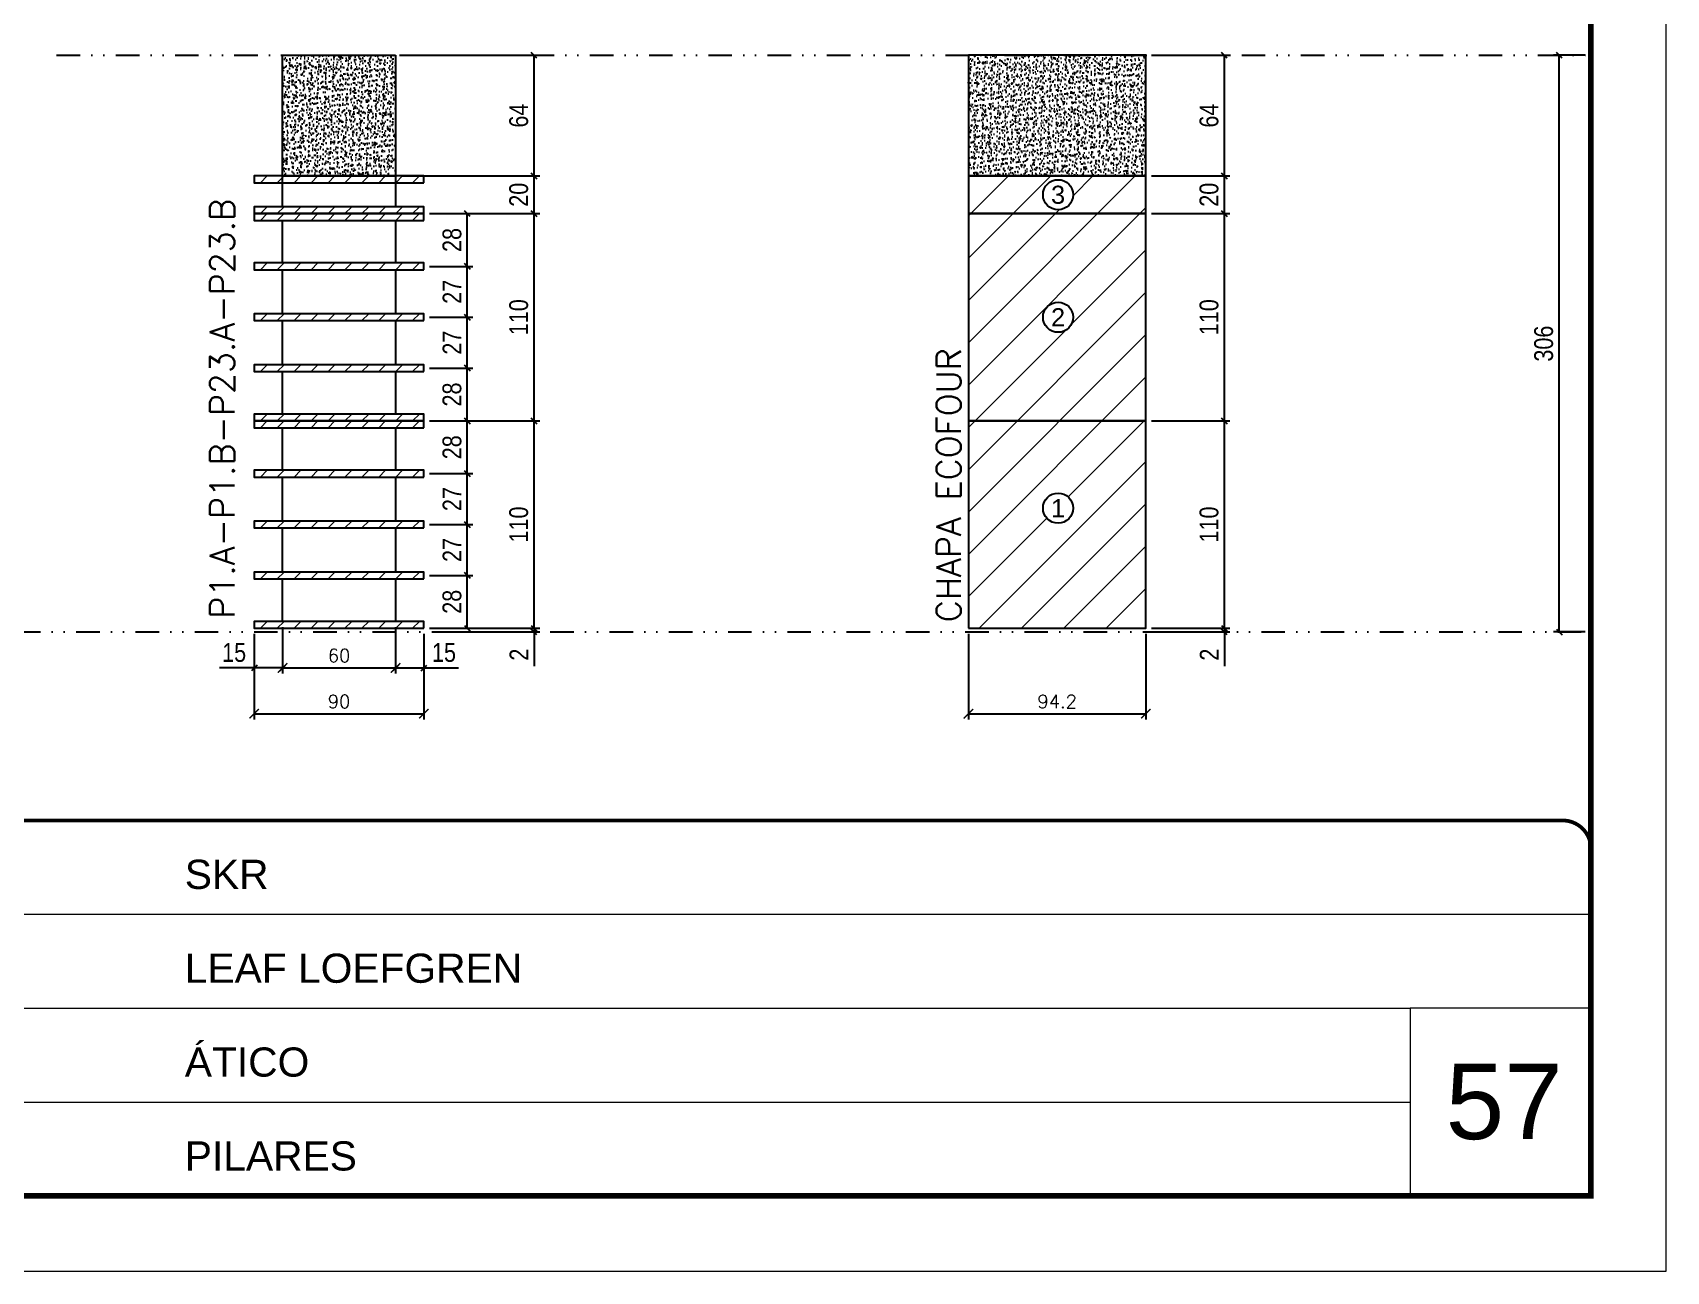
# Model space of a CAD drawing. Extents: x 14400 to 27878, y -21631 to 6985.
# Drawn here: x 15018 to 15885, y -10145 to -9488 of the extents above; entities that cross this region are included whole.
import ezdxf
from ezdxf.enums import TextEntityAlignment as Align

# ---------------------------------------------------------------- set-up
doc = ezdxf.new("R2010")
doc.units = 0
for name, pattern in [('CONTINUO', [0]), ('DASHED', [0.75, 0.5, -0.25]), ('DIVIDE2', [0.625, 0.25, -0.125, 0, -0.125, 0, -0.125])]:
    doc.linetypes.add(name, pattern=pattern)
for name, color, linetype, lineweight in [('CARIMBO', 255, 'Continuous', 9), ('contorno de painel', 7, 'Continuous', 13), ('Folhas', 255, 'Continuous', 9), ('Hachura', 251, 'Continuous', 9), ('HACHURACONCRETO', 7, 'Continuous', 13), ('SARRAFO DE PRESSAO', 251, 'DASHED', 9)]:
    doc.layers.add(name, color=color, linetype=linetype, lineweight=lineweight)
for name, color, linetype in [('COTA', 241, 'Continuous'), ('cotas', 4, 'Continuous'), ('Nível', 160, 'Continuous'), ('Painéis', 200, 'Continuous'), ('Romaneio', 10, 'Continuous'), ('TEXTO_GERAL', 7, 'Continuous')]:
    doc.layers.add(name, color=color, linetype=linetype)
doc.styles.add('ARIAL', font='arial.ttf')
doc.styles.add('COTA TECNICA', font='techl___.ttf', dxfattribs={"height": 10})
doc.styles.add('REGUA-120', font='ROMANS.shx', dxfattribs={"height": 15})
doc.styles.add('ROMANS', font='romans.shx')
doc.dimstyles.new('Cota Paínel', dxfattribs={"dimtxt": 7, "dimasz": 5, "dimexe": 3, "dimexo": 3, "dimgap": 3, "dimtad": 1, "dimdec": 1, "dimzin": 12, "dimdsep": 46, "dimtxsty": 'ROMANS', "dimblk": 'ARCHTICK', "dimcen": 0, "dimclrd": 4, "dimclre": 4, "dimclrt": 1, "dimadec": 1, "dimazin": 3, "dimtfac": 1, "dimtdec": 1, "dimtmove": 0, "dimatfit": 3, "dimldrblk": 'OBLIQUE', "dimfxl": 1, "dimtolj": 1, "dimtzin": 12, "dimarcsym": 0})
doc.dimstyles.new('PAINEL', dxfattribs={"dimtxt": 10, "dimasz": 3, "dimexe": 3, "dimexo": 3, "dimgap": 3, "dimtad": 1, "dimdec": 1, "dimzin": 12, "dimdsep": 46, "dimtxsty": 'COTA TECNICA', "dimblk1": 'OBLIQUE', "dimblk2": 'OBLIQUE', "dimsah": 1, "dimcen": 0.9, "dimclrd": 4, "dimclre": 4, "dimclrt": 240, "dimadec": 1, "dimazin": 3, "dimtfac": 1, "dimtdec": 1, "dimtmove": 0, "dimatfit": 3, "dimfxl": 1, "dimtolj": 1, "dimtzin": 12, "dimarcsym": 0})

# ---------------------------------------------------------------- blocks, each defined once
blk = doc.blocks.new('9999999999')
at = {"color": 30, "linetype": 'CONTINUO'}
for p, q in [((98564.56, 34379.64), (99583.98, 34379.64)), ((98564.56, 34329.83), (99487.98, 34329.83)), ((99583.98, 34329.83), (99487.98, 34329.83)), ((99487.98, 34329.83), (99487.98, 34230.21)), ((98564.56, 34280.02), (99487.98, 34280.02))]:
    blk.add_line(p, q, dxfattribs=at)
at = {"color": 30, "linetype": 'CONTINUO', "const_width": 2}
blk.add_lwpolyline([(99583.98, 34230.21), (99583.98, 34414.45, 0.414214), (99568.98, 34429.45), (98228.98, 34429.45, 0.414214), (98213.98, 34414.45), (98213.98, 34245.21, 0.414214), (98228.98, 34230.21), (99583.98, 34230.21)], format="xyb", dxfattribs=at)
at = {"layer": 'Folhas'}
blk.add_lwpolyline([(98138.98, 34190.21), (99623.98, 34190.21), (99623.98, 35240.21), (98138.98, 35240.21)], close=True, dxfattribs=at)
at = {"layer": 'Folhas', "color": 30, "const_width": 3}
blk.add_lwpolyline([(98213.98, 34230.21), (99583.98, 34230.21), (99583.98, 35200.21), (98213.98, 35200.21)], close=True, dxfattribs=at)
at = {"color": 7, "linetype": 'Continuous', "ltscale": 5, "style": 'ARIAL'}
for s, height, p in [('SKR', 15.483, (98837.68, 34393.13)), ('LEAF LOEFGREN', 15.4829, (98837.68, 34343.32)), ('ÁTICO', 15.483, (98837.68, 34293.51)), ('PILARES', 15.483, (98837.68, 34243.7))]:
    blk.add_text(s, height=height, dxfattribs=at).set_placement(p)
blk = doc.blocks.new('_Oblique')
at = {"color": 0, "linetype": 'ByBlock', "lineweight": -2}
blk.add_line((-0.5, -0.5), (0.5, 0.5), dxfattribs=at)
blk = doc.blocks.new('*D2636')
at = {"layer": 'COTA', "color": 4, "lineweight": -2, "transparency": 16777216}
for p, q in [((15841.97, -9500.04), (15825.13, -9500.04)), ((15828.13, -9806.04), (15828.13, -9500.04)), ((15841.97, -9806.04), (15825.13, -9806.04))]:
    blk.add_line(p, q, dxfattribs=at)
at = {"layer": 'Defpoints', "color": 0, "transparency": 16777216}
for p in [(15828.13, -9500.04), (15844.97, -9500.04), (15844.97, -9806.04)]:
    blk.add_point(p, dxfattribs=at)
at = {"layer": 'COTA', "color": 4, "lineweight": -2, "transparency": 16777216, "xscale": 3, "yscale": 3, "zscale": 3}
for p, rotation in [((15828.13, -9500.04), 90), ((15828.13, -9806.04), 270)]:
    blk.add_blockref('_Oblique', p, dxfattribs=dict(at, rotation=rotation))
at = {"layer": 'COTA', "color": 240, "transparency": 16777216, "insert": (15819.91, -9653.04), "char_height": 10, "attachment_point": 5, "rotation": 90, "style": 'COTA TECNICA'}
blk.add_mtext('\\A1;306', dxfattribs=at)
blk = doc.blocks.new('*D2637')
at = {"layer": 'cotas', "color": 4, "lineweight": -2, "transparency": 16777216}
for p, q in [((15230.24, -9804.04), (15287.04, -9804.04)), ((15230.24, -9806.04), (15287.04, -9806.04)), ((15284.04, -9804.04), (15284.04, -9801.04)), ((15284.04, -9804.04), (15284.04, -9806.04)), ((15284.04, -9806.04), (15284.04, -9824.15))]:
    blk.add_line(p, q, dxfattribs=at)
at = {"layer": 'Defpoints', "color": 0, "transparency": 16777216}
for p in [(15227.24, -9804.04), (15227.24, -9806.04), (15284.04, -9806.04)]:
    blk.add_point(p, dxfattribs=at)
at = {"layer": 'cotas', "color": 4, "lineweight": -2, "transparency": 16777216, "xscale": 3, "yscale": 3, "zscale": 3}
for p, rotation in [((15284.04, -9804.04), 270), ((15284.04, -9806.04), 90)]:
    blk.add_blockref('_Oblique', p, dxfattribs=dict(at, rotation=rotation))
at = {"layer": 'cotas', "color": 240, "transparency": 16777216, "insert": (15276.04, -9818.1), "char_height": 10, "attachment_point": 5, "rotation": 90, "style": 'COTA TECNICA'}
blk.add_mtext('\\A1;2', dxfattribs=at)
blk = doc.blocks.new('*D2638')
at = {"layer": 'cotas', "color": 4, "lineweight": -2, "transparency": 16777216}
for p, q in [((15150.54, -9803.44), (15150.54, -9828.1)), ((15135.54, -9807.04), (15135.54, -9828.1)), ((15135.54, -9825.1), (15117.17, -9825.1)), ((15150.54, -9825.1), (15135.54, -9825.1))]:
    blk.add_line(p, q, dxfattribs=at)
at = {"layer": 'Defpoints', "color": 0, "transparency": 16777216}
for p in [(15135.54, -9804.04), (15150.54, -9800.44), (15135.54, -9825.1)]:
    blk.add_point(p, dxfattribs=at)
at = {"layer": 'cotas', "color": 4, "lineweight": -2, "transparency": 16777216, "xscale": 3, "yscale": 3, "zscale": 3, "rotation": 180}
blk.add_blockref('_Oblique', (15135.54, -9825.1), dxfattribs=at)
at = {"layer": 'cotas', "color": 4, "lineweight": -2, "transparency": 16777216, "xscale": 3, "yscale": 3, "zscale": 3}
blk.add_blockref('_Oblique', (15150.54, -9825.1), dxfattribs=at)
at = {"layer": 'cotas', "color": 240, "transparency": 16777216, "insert": (15124.86, -9816.99), "char_height": 10, "attachment_point": 5, "style": 'COTA TECNICA'}
blk.add_mtext('\\A1;15', dxfattribs=at)
blk = doc.blocks.new('*D2639')
at = {"layer": 'cotas', "color": 4, "lineweight": -2, "transparency": 16777216}
for p, q in [((15210.54, -9803.44), (15210.54, -9828.1)), ((15225.54, -9807.04), (15225.54, -9828.1)), ((15210.54, -9825.1), (15225.54, -9825.1)), ((15225.54, -9825.1), (15243.92, -9825.1))]:
    blk.add_line(p, q, dxfattribs=at)
at = {"layer": 'Defpoints', "color": 0, "transparency": 16777216}
for p in [(15210.54, -9800.44), (15225.54, -9804.04), (15225.54, -9825.1)]:
    blk.add_point(p, dxfattribs=at)
at = {"layer": 'cotas', "color": 4, "lineweight": -2, "transparency": 16777216, "xscale": 3, "yscale": 3, "zscale": 3, "rotation": 180}
blk.add_blockref('_Oblique', (15210.54, -9825.1), dxfattribs=at)
at = {"layer": 'cotas', "color": 4, "lineweight": -2, "transparency": 16777216, "xscale": 3, "yscale": 3, "zscale": 3}
blk.add_blockref('_Oblique', (15225.54, -9825.1), dxfattribs=at)
at = {"layer": 'cotas', "color": 240, "transparency": 16777216, "insert": (15236.23, -9816.99), "char_height": 10, "attachment_point": 5, "style": 'COTA TECNICA'}
blk.add_mtext('\\A1;15', dxfattribs=at)
blk = doc.blocks.new('_ArchTick')
at = {"color": 0, "linetype": 'ByBlock', "const_width": 0.15}
blk.add_lwpolyline([(-0.5, -0.5), (0.5, 0.5)], dxfattribs=at)
blk = doc.blocks.new('*D2640')
at = {"layer": 'COTA', "color": 4, "lineweight": -2, "transparency": 16777216}
for p, q in [((15135.54, -9807.04), (15135.54, -9852.43)), ((15225.54, -9807.04), (15225.54, -9852.43)), ((15135.54, -9849.43), (15225.54, -9849.43))]:
    blk.add_line(p, q, dxfattribs=at)
at = {"layer": 'Defpoints', "color": 0, "transparency": 16777216}
for p in [(15135.54, -9804.04), (15225.54, -9804.04), (15225.54, -9849.43)]:
    blk.add_point(p, dxfattribs=at)
at = {"layer": 'COTA', "color": 4, "lineweight": -2, "transparency": 16777216, "xscale": 5, "yscale": 5, "zscale": 5, "rotation": 180}
blk.add_blockref('_ArchTick', (15135.54, -9849.43), dxfattribs=at)
at = {"layer": 'COTA', "color": 4, "lineweight": -2, "transparency": 16777216, "xscale": 5, "yscale": 5, "zscale": 5}
blk.add_blockref('_ArchTick', (15225.54, -9849.43), dxfattribs=at)
at = {"layer": 'COTA', "color": 1, "transparency": 16777216, "insert": (15180.54, -9842.93), "char_height": 7, "attachment_point": 5, "style": 'ROMANS'}
blk.add_mtext('\\A1;90', dxfattribs=at)
blk = doc.blocks.new('*D2641')
at = {"layer": 'cotas', "color": 4, "lineweight": -2, "transparency": 16777216}
for p, q in [((15228.54, -9694.04), (15287.04, -9694.04)), ((15284.04, -9804.04), (15284.04, -9694.04)), ((15228.54, -9804.04), (15287.04, -9804.04))]:
    blk.add_line(p, q, dxfattribs=at)
at = {"layer": 'Defpoints', "color": 0, "transparency": 16777216}
for p in [(15225.54, -9694.04), (15284.04, -9694.04), (15225.54, -9804.04)]:
    blk.add_point(p, dxfattribs=at)
at = {"layer": 'cotas', "color": 4, "lineweight": -2, "transparency": 16777216, "xscale": 3, "yscale": 3, "zscale": 3}
for p, rotation in [((15284.04, -9694.04), 90), ((15284.04, -9804.04), 270)]:
    blk.add_blockref('_Oblique', p, dxfattribs=dict(at, rotation=rotation))
at = {"layer": 'cotas', "color": 240, "transparency": 16777216, "insert": (15275.93, -9749.04), "char_height": 10, "attachment_point": 5, "rotation": 90, "style": 'COTA TECNICA'}
blk.add_mtext('\\A1;110', dxfattribs=at)
blk = doc.blocks.new('*D2642')
at = {"layer": 'cotas', "color": 4, "lineweight": -2, "transparency": 16777216}
for p, q in [((15228.54, -9776.04), (15251.59, -9776.04)), ((15248.59, -9804.04), (15248.59, -9776.04)), ((15228.54, -9804.04), (15251.59, -9804.04))]:
    blk.add_line(p, q, dxfattribs=at)
at = {"layer": 'Defpoints', "color": 0, "transparency": 16777216}
for p in [(15225.54, -9776.04), (15248.59, -9776.04), (15225.54, -9804.04)]:
    blk.add_point(p, dxfattribs=at)
at = {"layer": 'cotas', "color": 4, "lineweight": -2, "transparency": 16777216, "xscale": 3, "yscale": 3, "zscale": 3}
for p, rotation in [((15248.59, -9776.04), 90), ((15248.59, -9804.04), 270)]:
    blk.add_blockref('_Oblique', p, dxfattribs=dict(at, rotation=rotation))
at = {"layer": 'cotas', "color": 240, "transparency": 16777216, "insert": (15240.5, -9790.04), "char_height": 10, "attachment_point": 5, "rotation": 90, "style": 'COTA TECNICA'}
blk.add_mtext('\\A1;28', dxfattribs=at)
blk = doc.blocks.new('*D2643')
at = {"layer": 'cotas', "color": 4, "lineweight": -2, "transparency": 16777216}
for p, q in [((15228.54, -9749.04), (15251.59, -9749.04)), ((15248.59, -9776.04), (15248.59, -9749.04)), ((15228.54, -9776.04), (15251.59, -9776.04))]:
    blk.add_line(p, q, dxfattribs=at)
at = {"layer": 'Defpoints', "color": 0, "transparency": 16777216}
for p in [(15225.54, -9749.04), (15248.59, -9749.04), (15225.54, -9776.04)]:
    blk.add_point(p, dxfattribs=at)
at = {"layer": 'cotas', "color": 4, "lineweight": -2, "transparency": 16777216, "xscale": 3, "yscale": 3, "zscale": 3}
for p, rotation in [((15248.59, -9749.04), 90), ((15248.59, -9776.04), 270)]:
    blk.add_blockref('_Oblique', p, dxfattribs=dict(at, rotation=rotation))
at = {"layer": 'cotas', "color": 240, "transparency": 16777216, "insert": (15240.52, -9762.54), "char_height": 10, "attachment_point": 5, "rotation": 90, "style": 'COTA TECNICA'}
blk.add_mtext('\\A1;27', dxfattribs=at)
blk = doc.blocks.new('*D2644')
at = {"layer": 'cotas', "color": 4, "lineweight": -2, "transparency": 16777216}
for p, q in [((15228.54, -9722.04), (15251.59, -9722.04)), ((15248.59, -9749.04), (15248.59, -9722.04)), ((15228.54, -9749.04), (15251.59, -9749.04))]:
    blk.add_line(p, q, dxfattribs=at)
at = {"layer": 'Defpoints', "color": 0, "transparency": 16777216}
for p in [(15225.54, -9722.04), (15248.59, -9722.04), (15225.54, -9749.04)]:
    blk.add_point(p, dxfattribs=at)
at = {"layer": 'cotas', "color": 4, "lineweight": -2, "transparency": 16777216, "xscale": 3, "yscale": 3, "zscale": 3}
for p, rotation in [((15248.59, -9722.04), 90), ((15248.59, -9749.04), 270)]:
    blk.add_blockref('_Oblique', p, dxfattribs=dict(at, rotation=rotation))
at = {"layer": 'cotas', "color": 240, "transparency": 16777216, "insert": (15240.52, -9735.54), "char_height": 10, "attachment_point": 5, "rotation": 90, "style": 'COTA TECNICA'}
blk.add_mtext('\\A1;27', dxfattribs=at)
blk = doc.blocks.new('*D2645')
at = {"layer": 'cotas', "color": 4, "lineweight": -2, "transparency": 16777216}
for p, q in [((15228.54, -9694.04), (15251.59, -9694.04)), ((15248.59, -9722.04), (15248.59, -9694.04)), ((15228.54, -9722.04), (15251.59, -9722.04))]:
    blk.add_line(p, q, dxfattribs=at)
at = {"layer": 'Defpoints', "color": 0, "transparency": 16777216}
for p in [(15225.54, -9694.04), (15248.59, -9694.04), (15225.54, -9722.04)]:
    blk.add_point(p, dxfattribs=at)
at = {"layer": 'cotas', "color": 4, "lineweight": -2, "transparency": 16777216, "xscale": 3, "yscale": 3, "zscale": 3}
for p, rotation in [((15248.59, -9694.04), 90), ((15248.59, -9722.04), 270)]:
    blk.add_blockref('_Oblique', p, dxfattribs=dict(at, rotation=rotation))
at = {"layer": 'cotas', "color": 240, "transparency": 16777216, "insert": (15240.5, -9708.04), "char_height": 10, "attachment_point": 5, "rotation": 90, "style": 'COTA TECNICA'}
blk.add_mtext('\\A1;28', dxfattribs=at)
blk = doc.blocks.new('*D2646')
at = {"layer": 'cotas', "color": 4, "lineweight": -2, "transparency": 16777216}
for p, q in [((15228.54, -9584.04), (15287.04, -9584.04)), ((15284.04, -9694.04), (15284.04, -9584.04)), ((15228.54, -9694.04), (15287.04, -9694.04))]:
    blk.add_line(p, q, dxfattribs=at)
at = {"layer": 'Defpoints', "color": 0, "transparency": 16777216}
for p in [(15225.54, -9584.04), (15284.04, -9584.04), (15225.54, -9694.04)]:
    blk.add_point(p, dxfattribs=at)
at = {"layer": 'cotas', "color": 4, "lineweight": -2, "transparency": 16777216, "xscale": 3, "yscale": 3, "zscale": 3}
for p, rotation in [((15284.04, -9584.04), 90), ((15284.04, -9694.04), 270)]:
    blk.add_blockref('_Oblique', p, dxfattribs=dict(at, rotation=rotation))
at = {"layer": 'cotas', "color": 240, "transparency": 16777216, "insert": (15275.93, -9639.04), "char_height": 10, "attachment_point": 5, "rotation": 90, "style": 'COTA TECNICA'}
blk.add_mtext('\\A1;110', dxfattribs=at)
blk = doc.blocks.new('*D2647')
at = {"layer": 'cotas', "color": 4, "lineweight": -2, "transparency": 16777216}
for p, q in [((15228.54, -9666.04), (15251.59, -9666.04)), ((15248.59, -9694.04), (15248.59, -9666.04)), ((15228.54, -9694.04), (15251.59, -9694.04))]:
    blk.add_line(p, q, dxfattribs=at)
at = {"layer": 'Defpoints', "color": 0, "transparency": 16777216}
for p in [(15225.54, -9666.04), (15248.59, -9666.04), (15225.54, -9694.04)]:
    blk.add_point(p, dxfattribs=at)
at = {"layer": 'cotas', "color": 4, "lineweight": -2, "transparency": 16777216, "xscale": 3, "yscale": 3, "zscale": 3}
for p, rotation in [((15248.59, -9666.04), 90), ((15248.59, -9694.04), 270)]:
    blk.add_blockref('_Oblique', p, dxfattribs=dict(at, rotation=rotation))
at = {"layer": 'cotas', "color": 240, "transparency": 16777216, "insert": (15240.5, -9680.04), "char_height": 10, "attachment_point": 5, "rotation": 90, "style": 'COTA TECNICA'}
blk.add_mtext('\\A1;28', dxfattribs=at)
blk = doc.blocks.new('*D2648')
at = {"layer": 'cotas', "color": 4, "lineweight": -2, "transparency": 16777216}
for p, q in [((15228.54, -9639.04), (15251.59, -9639.04)), ((15248.59, -9666.04), (15248.59, -9639.04)), ((15228.54, -9666.04), (15251.59, -9666.04))]:
    blk.add_line(p, q, dxfattribs=at)
at = {"layer": 'Defpoints', "color": 0, "transparency": 16777216}
for p in [(15225.54, -9639.04), (15248.59, -9639.04), (15225.54, -9666.04)]:
    blk.add_point(p, dxfattribs=at)
at = {"layer": 'cotas', "color": 4, "lineweight": -2, "transparency": 16777216, "xscale": 3, "yscale": 3, "zscale": 3}
for p, rotation in [((15248.59, -9639.04), 90), ((15248.59, -9666.04), 270)]:
    blk.add_blockref('_Oblique', p, dxfattribs=dict(at, rotation=rotation))
at = {"layer": 'cotas', "color": 240, "transparency": 16777216, "insert": (15240.52, -9652.54), "char_height": 10, "attachment_point": 5, "rotation": 90, "style": 'COTA TECNICA'}
blk.add_mtext('\\A1;27', dxfattribs=at)
blk = doc.blocks.new('*D2649')
at = {"layer": 'cotas', "color": 4, "lineweight": -2, "transparency": 16777216}
for p, q in [((15228.54, -9612.04), (15251.59, -9612.04)), ((15248.59, -9639.04), (15248.59, -9612.04)), ((15228.54, -9639.04), (15251.59, -9639.04))]:
    blk.add_line(p, q, dxfattribs=at)
at = {"layer": 'Defpoints', "color": 0, "transparency": 16777216}
for p in [(15225.54, -9612.04), (15248.59, -9612.04), (15225.54, -9639.04)]:
    blk.add_point(p, dxfattribs=at)
at = {"layer": 'cotas', "color": 4, "lineweight": -2, "transparency": 16777216, "xscale": 3, "yscale": 3, "zscale": 3}
for p, rotation in [((15248.59, -9612.04), 90), ((15248.59, -9639.04), 270)]:
    blk.add_blockref('_Oblique', p, dxfattribs=dict(at, rotation=rotation))
at = {"layer": 'cotas', "color": 240, "transparency": 16777216, "insert": (15240.52, -9625.54), "char_height": 10, "attachment_point": 5, "rotation": 90, "style": 'COTA TECNICA'}
blk.add_mtext('\\A1;27', dxfattribs=at)
blk = doc.blocks.new('*D2650')
at = {"layer": 'cotas', "color": 4, "lineweight": -2, "transparency": 16777216}
for p, q in [((15228.54, -9584.04), (15251.59, -9584.04)), ((15248.59, -9612.04), (15248.59, -9584.04)), ((15228.54, -9612.04), (15251.59, -9612.04))]:
    blk.add_line(p, q, dxfattribs=at)
at = {"layer": 'Defpoints', "color": 0, "transparency": 16777216}
for p in [(15225.54, -9584.04), (15248.59, -9584.04), (15225.54, -9612.04)]:
    blk.add_point(p, dxfattribs=at)
at = {"layer": 'cotas', "color": 4, "lineweight": -2, "transparency": 16777216, "xscale": 3, "yscale": 3, "zscale": 3}
for p, rotation in [((15248.59, -9584.04), 90), ((15248.59, -9612.04), 270)]:
    blk.add_blockref('_Oblique', p, dxfattribs=dict(at, rotation=rotation))
at = {"layer": 'cotas', "color": 240, "transparency": 16777216, "insert": (15240.5, -9598.04), "char_height": 10, "attachment_point": 5, "rotation": 90, "style": 'COTA TECNICA'}
blk.add_mtext('\\A1;28', dxfattribs=at)
blk = doc.blocks.new('*D2651')
at = {"layer": 'COTA', "color": 4, "lineweight": -2, "transparency": 16777216}
for p, q in [((15150.54, -9809.04), (15150.54, -9828.1)), ((15210.54, -9809.04), (15210.54, -9828.1)), ((15150.54, -9825.1), (15210.54, -9825.1))]:
    blk.add_line(p, q, dxfattribs=at)
at = {"layer": 'Defpoints', "color": 0, "transparency": 16777216}
for p in [(15150.54, -9806.04), (15210.54, -9806.04), (15210.54, -9825.1)]:
    blk.add_point(p, dxfattribs=at)
at = {"layer": 'COTA', "color": 4, "lineweight": -2, "transparency": 16777216, "xscale": 5, "yscale": 5, "zscale": 5, "rotation": 180}
blk.add_blockref('_ArchTick', (15150.54, -9825.1), dxfattribs=at)
at = {"layer": 'COTA', "color": 4, "lineweight": -2, "transparency": 16777216, "xscale": 5, "yscale": 5, "zscale": 5}
blk.add_blockref('_ArchTick', (15210.54, -9825.1), dxfattribs=at)
at = {"layer": 'COTA', "color": 1, "transparency": 16777216, "insert": (15180.54, -9818.6), "char_height": 7, "attachment_point": 5, "style": 'ROMANS'}
blk.add_mtext('\\A1;60', dxfattribs=at)
blk = doc.blocks.new('*D2652')
at = {"layer": 'COTA', "color": 4, "lineweight": -2, "transparency": 16777216}
for p, q in [((15228.54, -9564.04), (15287.04, -9564.04)), ((15284.04, -9584.04), (15284.04, -9564.04)), ((15228.54, -9584.04), (15287.04, -9584.04))]:
    blk.add_line(p, q, dxfattribs=at)
at = {"layer": 'Defpoints', "color": 0, "transparency": 16777216}
for p in [(15225.54, -9564.04), (15284.04, -9564.04), (15225.54, -9584.04)]:
    blk.add_point(p, dxfattribs=at)
at = {"layer": 'COTA', "color": 4, "lineweight": -2, "transparency": 16777216, "xscale": 3, "yscale": 3, "zscale": 3}
for p, rotation in [((15284.04, -9564.04), 90), ((15284.04, -9584.04), 270)]:
    blk.add_blockref('_Oblique', p, dxfattribs=dict(at, rotation=rotation))
at = {"layer": 'COTA', "color": 240, "transparency": 16777216, "insert": (15275.93, -9574.04), "char_height": 10, "attachment_point": 5, "rotation": 90, "style": 'COTA TECNICA'}
blk.add_mtext('\\A1;20', dxfattribs=at)
blk = doc.blocks.new('*D2653')
at = {"layer": 'COTA', "color": 4, "lineweight": -2, "transparency": 16777216}
for p, q in [((15213.54, -9500.04), (15287.04, -9500.04)), ((15284.04, -9564.04), (15284.04, -9500.04)), ((15213.54, -9564.04), (15287.04, -9564.04))]:
    blk.add_line(p, q, dxfattribs=at)
at = {"layer": 'Defpoints', "color": 0, "transparency": 16777216}
for p in [(15210.54, -9500.04), (15284.04, -9500.04), (15210.54, -9564.04)]:
    blk.add_point(p, dxfattribs=at)
at = {"layer": 'COTA', "color": 4, "lineweight": -2, "transparency": 16777216, "xscale": 3, "yscale": 3, "zscale": 3}
for p, rotation in [((15284.04, -9500.04), 90), ((15284.04, -9564.04), 270)]:
    blk.add_blockref('_Oblique', p, dxfattribs=dict(at, rotation=rotation))
at = {"layer": 'COTA', "color": 240, "transparency": 16777216, "insert": (15275.93, -9532.04), "char_height": 10, "attachment_point": 5, "rotation": 90, "style": 'COTA TECNICA'}
blk.add_mtext('\\A1;64', dxfattribs=at)
blk = doc.blocks.new('*D2669')
at = {"layer": 'cotas', "color": 4, "lineweight": -2, "transparency": 16777216}
for p, q in [((15611.76, -9694.04), (15653.39, -9694.04)), ((15650.39, -9804.04), (15650.39, -9694.04)), ((15611.76, -9804.04), (15653.39, -9804.04))]:
    blk.add_line(p, q, dxfattribs=at)
at = {"layer": 'Defpoints', "color": 0, "transparency": 16777216}
for p in [(15608.76, -9694.04), (15650.39, -9694.04), (15608.76, -9804.04)]:
    blk.add_point(p, dxfattribs=at)
at = {"layer": 'cotas', "color": 4, "lineweight": -2, "transparency": 16777216, "xscale": 3, "yscale": 3, "zscale": 3}
for p, rotation in [((15650.39, -9694.04), 90), ((15650.39, -9804.04), 270)]:
    blk.add_blockref('_Oblique', p, dxfattribs=dict(at, rotation=rotation))
at = {"layer": 'cotas', "color": 240, "transparency": 16777216, "insert": (15642.29, -9749.04), "char_height": 10, "attachment_point": 5, "rotation": 90, "style": 'COTA TECNICA'}
blk.add_mtext('\\A1;110', dxfattribs=at)
blk = doc.blocks.new('*D2670')
at = {"layer": 'cotas', "color": 4, "lineweight": -2, "transparency": 16777216}
for p, q in [((15611.76, -9584.04), (15653.39, -9584.04)), ((15650.39, -9694.04), (15650.39, -9584.04)), ((15611.76, -9694.04), (15653.39, -9694.04))]:
    blk.add_line(p, q, dxfattribs=at)
at = {"layer": 'Defpoints', "color": 0, "transparency": 16777216}
for p in [(15608.76, -9584.04), (15650.39, -9584.04), (15608.76, -9694.04)]:
    blk.add_point(p, dxfattribs=at)
at = {"layer": 'cotas', "color": 4, "lineweight": -2, "transparency": 16777216, "xscale": 3, "yscale": 3, "zscale": 3}
for p, rotation in [((15650.39, -9584.04), 90), ((15650.39, -9694.04), 270)]:
    blk.add_blockref('_Oblique', p, dxfattribs=dict(at, rotation=rotation))
at = {"layer": 'cotas', "color": 240, "transparency": 16777216, "insert": (15642.29, -9639.04), "char_height": 10, "attachment_point": 5, "rotation": 90, "style": 'COTA TECNICA'}
blk.add_mtext('\\A1;110', dxfattribs=at)
blk = doc.blocks.new('*D2671')
at = {"layer": 'contorno de painel', "color": 4, "lineweight": -2, "transparency": 16777216}
for p, q in [((15611.76, -9804.04), (15653.39, -9804.04)), ((15611.76, -9806.04), (15653.39, -9806.04)), ((15650.39, -9804.04), (15650.39, -9801.04)), ((15650.39, -9804.04), (15650.39, -9806.04)), ((15650.39, -9806.04), (15650.39, -9824.15))]:
    blk.add_line(p, q, dxfattribs=at)
at = {"layer": 'Defpoints', "color": 0, "transparency": 16777216}
for p in [(15608.76, -9804.04), (15608.76, -9806.04), (15650.39, -9806.04)]:
    blk.add_point(p, dxfattribs=at)
at = {"layer": 'contorno de painel', "color": 4, "lineweight": -2, "transparency": 16777216, "xscale": 3, "yscale": 3, "zscale": 3}
for p, rotation in [((15650.39, -9804.04), 270), ((15650.39, -9806.04), 90)]:
    blk.add_blockref('_Oblique', p, dxfattribs=dict(at, rotation=rotation))
at = {"layer": 'contorno de painel', "color": 240, "transparency": 16777216, "insert": (15642.39, -9818.1), "char_height": 10, "attachment_point": 5, "rotation": 90, "style": 'COTA TECNICA'}
blk.add_mtext('\\A1;2', dxfattribs=at)
blk = doc.blocks.new('*D2672')
at = {"layer": 'COTA', "color": 4, "lineweight": -2, "transparency": 16777216}
for p, q in [((15514.56, -9807.04), (15514.56, -9852.43)), ((15608.76, -9807.04), (15608.76, -9852.43)), ((15514.56, -9849.43), (15608.76, -9849.43))]:
    blk.add_line(p, q, dxfattribs=at)
at = {"layer": 'Defpoints', "color": 0, "transparency": 16777216}
for p in [(15514.56, -9804.04), (15608.76, -9804.04), (15608.76, -9849.43)]:
    blk.add_point(p, dxfattribs=at)
at = {"layer": 'COTA', "color": 4, "lineweight": -2, "transparency": 16777216, "xscale": 5, "yscale": 5, "zscale": 5, "rotation": 180}
blk.add_blockref('_ArchTick', (15514.56, -9849.43), dxfattribs=at)
at = {"layer": 'COTA', "color": 4, "lineweight": -2, "transparency": 16777216, "xscale": 5, "yscale": 5, "zscale": 5}
blk.add_blockref('_ArchTick', (15608.76, -9849.43), dxfattribs=at)
at = {"layer": 'COTA', "color": 1, "transparency": 16777216, "insert": (15561.66, -9842.93), "char_height": 7, "attachment_point": 5, "style": 'ROMANS'}
blk.add_mtext('\\A1;94.2', dxfattribs=at)
blk = doc.blocks.new('*D2673')
at = {"layer": 'COTA', "color": 4, "lineweight": -2, "transparency": 16777216}
for p, q in [((15611.76, -9564.04), (15653.39, -9564.04)), ((15650.39, -9584.04), (15650.39, -9564.04)), ((15611.76, -9584.04), (15653.39, -9584.04))]:
    blk.add_line(p, q, dxfattribs=at)
at = {"layer": 'Defpoints', "color": 0, "transparency": 16777216}
for p in [(15608.76, -9564.04), (15650.39, -9564.04), (15608.76, -9584.04)]:
    blk.add_point(p, dxfattribs=at)
at = {"layer": 'COTA', "color": 4, "lineweight": -2, "transparency": 16777216, "xscale": 3, "yscale": 3, "zscale": 3}
for p, rotation in [((15650.39, -9564.04), 90), ((15650.39, -9584.04), 270)]:
    blk.add_blockref('_Oblique', p, dxfattribs=dict(at, rotation=rotation))
at = {"layer": 'COTA', "color": 240, "transparency": 16777216, "insert": (15642.29, -9574.04), "char_height": 10, "attachment_point": 5, "rotation": 90, "style": 'COTA TECNICA'}
blk.add_mtext('\\A1;20', dxfattribs=at)
blk = doc.blocks.new('*D2674')
at = {"layer": 'COTA', "color": 4, "lineweight": -2, "transparency": 16777216}
for p, q in [((15611.76, -9500.04), (15653.39, -9500.04)), ((15650.39, -9564.04), (15650.39, -9500.04)), ((15611.76, -9564.04), (15653.39, -9564.04))]:
    blk.add_line(p, q, dxfattribs=at)
at = {"layer": 'Defpoints', "color": 0, "transparency": 16777216}
for p in [(15608.76, -9500.04), (15650.39, -9500.04), (15608.76, -9564.04)]:
    blk.add_point(p, dxfattribs=at)
at = {"layer": 'COTA', "color": 4, "lineweight": -2, "transparency": 16777216, "xscale": 3, "yscale": 3, "zscale": 3}
for p, rotation in [((15650.39, -9500.04), 90), ((15650.39, -9564.04), 270)]:
    blk.add_blockref('_Oblique', p, dxfattribs=dict(at, rotation=rotation))
at = {"layer": 'COTA', "color": 240, "transparency": 16777216, "insert": (15642.29, -9532.04), "char_height": 10, "attachment_point": 5, "rotation": 90, "style": 'COTA TECNICA'}
blk.add_mtext('\\A1;64', dxfattribs=at)

msp = doc.modelspace()

# ---------------------------------------------------------------- hatches: boundary and pattern name
at = {"layer": 'COTA'}
h = msp.add_hatch(dxfattribs=at)
h.set_pattern_fill('AR-CONC', color=256, scale=0.03)
h.set_pattern_definition([(50, (-1499.83, 1e-11), (5.4655401, -0.4781726), [0.5715, -6.2865]), (355, (-1499.83, 1e-11), (-1.0573026, 5.7317054), [0.4572, -5.0292175]), (100.451445, (-1499.3743, -0.04), (4.4082374, 5.2535326), [0.4857003, -5.3427073]), (46.1842, (-1499.83, 1.524), (8.1323712, -1.2612698), [0.85725, -9.42975]), (96.635558, (-1499.152, 1.419), (7.122124, 7.4227837), [0.7285507, -8.0140682]), (351.18415, (-1499.83, 1.524), (7.122124, 7.4227837), [0.685799, -7.543792]), (21, (-1499.068, 1.143), (4.5484317, -3.0679559), [0.5715, -6.2865]), (326, (-1499.068, 1.143), (1.8540609, 5.525639), [0.4572, -5.0292]), (71.451445, (-1498.689, 0.8873), (6.4024926, 2.457683), [0.4857003, -5.3426981]), (37.5, (-1499.8298, 1e-11), (0.0926581, 2.53665117), [0, -4.96824, 0, -5.1054, 0, -5.04825]), (7.5, (-1499.8298, 1e-11), (2.00458988, 3.00541724), [0, -2.91084, 0, -4.85394, 0, -1.92405]), (327.5, (-1501.529, 1e-11), (4.06771786, -0.17186232), [0, -1.905, 0, -5.9436, 0, -7.8867]), (317.5, (-1502.291, 1e-11), (4.44387544, 0.7627947), [0, -2.4765, 0, -3.94716, 0, -5.6007])])
h.paths.add_polyline_path([(15210.544, -9500.041), (15150.544, -9500.041), (15150.544, -9564.041), (15210.544, -9564.041)])
h = msp.add_hatch(dxfattribs=at)
h.set_pattern_fill('AR-CONC', color=256, scale=0.03)
h.set_pattern_definition([(50, (-1453.3223, 1e-11), (5.4655401, -0.4781726), [0.5715, -6.2865]), (355, (-1453.322, 1e-11), (-1.0573026, 5.7317054), [0.4572, -5.0292175]), (100.451445, (-1452.867, -0.04), (4.4082374, 5.2535326), [0.4857003, -5.3427073]), (46.1842, (-1453.322, 1.524), (8.1323712, -1.2612698), [0.85725, -9.42975]), (96.635558, (-1452.6446, 1.419), (7.122124, 7.4227837), [0.7285507, -8.0140682]), (351.18415, (-1453.322, 1.524), (7.122124, 7.4227837), [0.685799, -7.543792]), (21, (-1452.5603, 1.143), (4.5484317, -3.0679559), [0.5715, -6.2865]), (326, (-1452.56, 1.143), (1.8540609, 5.525639), [0.4572, -5.0292]), (71.451445, (-1452.181, 0.8873), (6.4024926, 2.457683), [0.4857003, -5.3426981]), (37.5, (-1453.3223, 1e-11), (0.0926581, 2.53665117), [0, -4.96824, 0, -5.1054, 0, -5.04825]), (7.5, (-1453.3223, 1e-11), (2.00458988, 3.00541724), [0, -2.91084, 0, -4.85394, 0, -1.92405]), (327.5, (-1455.0215, 1e-11), (4.06771786, -0.17186232), [0, -1.905, 0, -5.9436, 0, -7.8867]), (317.5, (-1455.7835, 1e-11), (4.44387544, 0.7627947), [0, -2.4765, 0, -3.94716, 0, -5.6007])])
h.paths.add_polyline_path([(15514.556, -9500.041), (15514.556, -9564.041), (15608.756, -9564.041), (15608.756, -9500.041)])
at = {"layer": 'Hachura'}
h = msp.add_hatch(dxfattribs=at)
h.set_pattern_fill('ANSI31', color=256, scale=5)
h.paths.add_polyline_path([(15608.756, -9564.041), (15514.556, -9564.041), (15514.556, -9584.041), (15608.756, -9584.041)])
h.paths.add_polyline_path([(15570.156, -9574.041, -1), (15554.156, -9574.041, -1)], flags=16)
h.paths.add_polyline_path([(15608.756, -9584.041), (15514.556, -9584.041), (15514.556, -9694.041), (15608.756, -9694.041)])
h.paths.add_polyline_path([(15570.156, -9639.041, -1), (15554.156, -9639.041, -1)], flags=16)
h.paths.add_polyline_path([(15608.756, -9694.041), (15514.556, -9694.041), (15514.556, -9804.041), (15608.756, -9804.041)])
h.paths.add_polyline_path([(15570.156, -9740.354, -1), (15554.156, -9740.354, -1)], flags=16)
h.paths.add_polyline_path([(15555.974, -9581.464), (15568.338, -9581.464), (15568.338, -9566.749), (15555.974, -9566.749)], flags=24)
h.paths.add_polyline_path([(15556.017, -9646.251), (15568.295, -9646.251), (15568.295, -9631.792), (15556.017, -9631.792)], flags=24)
h.paths.add_polyline_path([(15556.017, -9747.564), (15568.295, -9747.564), (15568.295, -9733.105), (15556.017, -9733.105)], flags=24)
at = {"layer": 'HACHURACONCRETO'}
h = msp.add_hatch(dxfattribs=at)
h.set_pattern_fill('ANSI31', color=256, scale=2)
h.set_pattern_definition([(45, (51433.259, -23724.2444), (-4.4901281, 4.4901281), [])])
h.paths.add_polyline_path([(15225.544, -9567.641), (15225.544, -9564.041), (15135.544, -9564.041), (15135.544, -9567.641)])
h = msp.add_hatch(dxfattribs=at)
h.set_pattern_fill('ANSI31', color=256, scale=2)
h.set_pattern_definition([(45, (51433.259, -23740.6444), (-4.4901281, 4.4901281), [])])
h.paths.add_polyline_path([(15225.544, -9584.041), (15225.544, -9580.441), (15135.544, -9580.441), (15135.544, -9584.041)])
h = msp.add_hatch(dxfattribs=at)
h.set_pattern_fill('ANSI31', color=256, scale=2)
h.set_pattern_definition([(45, (51433.259, -23744.2444), (-4.4901281, 4.4901281), [])])
h.paths.add_polyline_path([(15225.544, -9587.641), (15225.544, -9584.041), (15135.544, -9584.041), (15135.544, -9587.641)])
h = msp.add_hatch(dxfattribs=at)
h.set_pattern_fill('ANSI31', color=256, scale=2)
h.set_pattern_definition([(45, (51433.259, -23770.4444), (-4.4901281, 4.4901281), [])])
h.paths.add_polyline_path([(15225.544, -9613.841), (15225.544, -9610.241), (15135.544, -9610.241), (15135.544, -9613.841)])
h = msp.add_hatch(dxfattribs=at)
h.set_pattern_fill('ANSI31', color=256, scale=2)
h.set_pattern_definition([(45, (51433.259, -23797.4444), (-4.4901281, 4.4901281), [])])
h.paths.add_polyline_path([(15225.544, -9640.841), (15225.544, -9637.241), (15135.544, -9637.241), (15135.544, -9640.841)])
h = msp.add_hatch(dxfattribs=at)
h.set_pattern_fill('ANSI31', color=256, scale=2)
h.set_pattern_definition([(45, (51433.259, -23824.4444), (-4.4901281, 4.4901281), [])])
h.paths.add_polyline_path([(15225.544, -9667.841), (15225.544, -9664.241), (15135.544, -9664.241), (15135.544, -9667.841)])
h = msp.add_hatch(dxfattribs=at)
h.set_pattern_fill('ANSI31', color=256, scale=2)
h.set_pattern_definition([(45, (51433.259, -23850.6444), (-4.4901281, 4.4901281), [])])
h.paths.add_polyline_path([(15225.544, -9694.041), (15225.544, -9690.441), (15135.544, -9690.441), (15135.544, -9694.041)])
h = msp.add_hatch(dxfattribs=at)
h.set_pattern_fill('ANSI31', color=256, scale=2)
h.set_pattern_definition([(45, (51433.259, -23854.2444), (-4.4901281, 4.4901281), [])])
h.paths.add_polyline_path([(15225.544, -9697.641), (15225.544, -9694.041), (15135.544, -9694.041), (15135.544, -9697.641)])
h = msp.add_hatch(dxfattribs=at)
h.set_pattern_fill('ANSI31', color=256, scale=2)
h.set_pattern_definition([(45, (51433.259, -23880.4444), (-4.4901281, 4.4901281), [])])
h.paths.add_polyline_path([(15225.544, -9723.841), (15225.544, -9720.241), (15135.544, -9720.241), (15135.544, -9723.841)])
h = msp.add_hatch(dxfattribs=at)
h.set_pattern_fill('ANSI31', color=256, scale=2)
h.set_pattern_definition([(45, (51433.259, -23907.4444), (-4.4901281, 4.4901281), [])])
h.paths.add_polyline_path([(15225.544, -9750.841), (15225.544, -9747.241), (15135.544, -9747.241), (15135.544, -9750.841)])
h = msp.add_hatch(dxfattribs=at)
h.set_pattern_fill('ANSI31', color=256, scale=2)
h.set_pattern_definition([(45, (51433.259, -23934.4444), (-4.4901281, 4.4901281), [])])
h.paths.add_polyline_path([(15225.544, -9777.841), (15225.544, -9774.241), (15135.544, -9774.241), (15135.544, -9777.841)])
h = msp.add_hatch(dxfattribs=at)
h.set_pattern_fill('ANSI31', color=256, scale=2)
h.set_pattern_definition([(45, (51433.259, -23960.6444), (-4.4901281, 4.4901281), [])])
h.paths.add_polyline_path([(15225.544, -9804.041), (15225.544, -9800.441), (15135.544, -9800.441), (15135.544, -9804.041)])

# ---------------------------------------------------------------- linework, layer by layer
for points in [[(15225.544, -9567.641), (15225.544, -9564.041), (15135.544, -9564.041), (15135.544, -9567.641)], [(15150.544, -9564.041), (15210.544, -9564.041), (15210.544, -9580.441), (15150.544, -9580.441)], [(15225.544, -9584.041), (15225.544, -9580.441), (15135.544, -9580.441), (15135.544, -9584.041)], [(15225.544, -9587.641), (15225.544, -9584.041), (15135.544, -9584.041), (15135.544, -9587.641)], [(15150.544, -9587.641), (15210.544, -9587.641), (15210.544, -9610.241), (15150.544, -9610.241)], [(15225.544, -9613.841), (15225.544, -9610.241), (15135.544, -9610.241), (15135.544, -9613.841)], [(15150.544, -9613.841), (15210.544, -9613.841), (15210.544, -9637.241), (15150.544, -9637.241)], [(15225.544, -9640.841), (15225.544, -9637.241), (15135.544, -9637.241), (15135.544, -9640.841)], [(15150.544, -9640.841), (15210.544, -9640.841), (15210.544, -9664.241), (15150.544, -9664.241)], [(15225.544, -9667.841), (15225.544, -9664.241), (15135.544, -9664.241), (15135.544, -9667.841)], [(15150.544, -9667.841), (15210.544, -9667.841), (15210.544, -9690.441), (15150.544, -9690.441)], [(15225.544, -9694.041), (15225.544, -9690.441), (15135.544, -9690.441), (15135.544, -9694.041)], [(15225.544, -9697.641), (15225.544, -9694.041), (15135.544, -9694.041), (15135.544, -9697.641)], [(15150.544, -9697.641), (15210.544, -9697.641), (15210.544, -9720.241), (15150.544, -9720.241)], [(15225.544, -9723.841), (15225.544, -9720.241), (15135.544, -9720.241), (15135.544, -9723.841)], [(15150.544, -9723.841), (15210.544, -9723.841), (15210.544, -9747.241), (15150.544, -9747.241)], [(15225.544, -9750.841), (15225.544, -9747.241), (15135.544, -9747.241), (15135.544, -9750.841)], [(15150.544, -9750.841), (15210.544, -9750.841), (15210.544, -9774.241), (15150.544, -9774.241)], [(15225.544, -9777.841), (15225.544, -9774.241), (15135.544, -9774.241), (15135.544, -9777.841)], [(15150.544, -9777.841), (15210.544, -9777.841), (15210.544, -9800.441), (15150.544, -9800.441)], [(15225.544, -9804.041), (15225.544, -9800.441), (15135.544, -9800.441), (15135.544, -9804.041)]]:
    msp.add_lwpolyline(points, close=True)
at = {"layer": 'COTA'}
for p, q in [((15150.544, -9564.041), (15150.544, -9500.041)), ((15150.544, -9500.041), (15210.544, -9500.041)), ((15210.544, -9500.041), (15210.544, -9564.041)), ((15150.544, -9564.041), (15210.544, -9564.041))]:
    msp.add_line(p, q, dxfattribs=at)
msp.add_lwpolyline([(15514.556, -9564.041), (15608.756, -9564.041), (15608.756, -9500.041), (15514.556, -9500.041)], close=True, dxfattribs=at)
at = {"layer": 'Nível', "color": 4, "linetype": 'DIVIDE2', "ltscale": 50}
for p, q in [((15030.595, -9500.041), (15844.967, -9500.041)), ((14474.967, -9806.041), (15844.967, -9806.041))]:
    msp.add_line(p, q, dxfattribs=at)
at = {"layer": 'Painéis'}
for points in [[(15514.556, -9584.041), (15608.756, -9584.041), (15608.756, -9564.041), (15514.556, -9564.041)], [(15514.556, -9694.041), (15608.756, -9694.041), (15608.756, -9584.041), (15514.556, -9584.041)], [(15514.556, -9804.041), (15608.756, -9804.041), (15608.756, -9694.041), (15514.556, -9694.041)]]:
    msp.add_lwpolyline(points, close=True, dxfattribs=at)
at = {"layer": 'Romaneio', "color": 1}
for centre in [(15562.156, -9574.041), (15562.156, -9639.041), (15562.156, -9740.354)]:
    msp.add_circle(centre, 8, dxfattribs=at)

# ---------------------------------------------------------------- block references
at = {"layer": 'SARRAFO DE PRESSAO', "color": 6, "linetype": 'ByBlock'}
msp.add_blockref('9999999999', (-83739.011, -44335.529), dxfattribs=at)

# ---------------------------------------------------------------- texts
at = {"layer": 'CARIMBO', "style": 'ARIAL'}
msp.add_text('57', height=40, dxfattribs=at).set_placement((15767.828, -10075.18))
at = {"layer": 'Romaneio', "color": 7, "style": 'ARIAL'}
for s, p in [('3', (15562.156, -9574.041)), ('2', (15562.156, -9639.041)), ('1', (15562.156, -9740.354))]:
    msp.add_text(s, height=9.6, dxfattribs=at).set_placement(p, align=Align.MIDDLE_CENTER)
at = {"layer": 'TEXTO_GERAL', "style": 'REGUA-120'}
for s, p in [('P1.A-P1.B-P23.A-P23.B', (15124.962, -9799.075)), ('CHAPA ECOFOUR', (15510.583, -9800.875))]:
    msp.add_text(s, height=13, rotation=90, dxfattribs=at).set_placement(p)

# ---------------------------------------------------------------- dimensions: what is measured, and where the dimension line sits
at = {"layer": 'contorno de painel'}
dim = msp.add_linear_dim(base=(15650.394, -9806.041), p1=(15608.756, -9804.041), p2=(15608.756, -9806.041), angle=90, dimstyle='PAINEL', dxfattribs=at)
dim.commit()
dim.dimension.update_dxf_attribs({"geometry": '*D2671', "text_midpoint": (15642.394, -9818.097)})
at = {"layer": 'COTA'}
for base, p1, p2, picture, middle in [((15284.035, -9500.041), (15210.544, -9564.041), (15210.544, -9500.041), '*D2653', (15275.933, -9532.041)), ((15650.394, -9500.041), (15608.756, -9564.041), (15608.756, -9500.041), '*D2674', (15642.292, -9532.041)), ((15828.132, -9500.041), (15844.967, -9806.041), (15844.967, -9500.041), '*D2636', (15819.913, -9653.041))]:
    dim = msp.add_linear_dim(base=base, p1=p1, p2=p2, angle=90, dimstyle='PAINEL', dxfattribs=at)
    dim.commit()
    dim.dimension.update_dxf_attribs({"geometry": picture, "text_midpoint": middle})
for base, p1, p2, picture, middle in [((15284.035, -9564.041), (15225.544, -9584.041), (15225.544, -9564.041), '*D2652', (15284.035, -9574.041)), ((15650.394, -9564.041), (15608.756, -9584.041), (15608.756, -9564.041), '*D2673', (15650.394, -9574.041))]:
    dim = msp.add_linear_dim(base=base, p1=p1, p2=p2, angle=90, dimstyle='PAINEL', dxfattribs=at)
    dim.commit()
    dim.dimension.update_dxf_attribs({"geometry": picture, "text_midpoint": middle, "dimtype": 160})
at = {"layer": 'COTA', "color": 30, "true_color": 0xf26722}
for p1, p2, picture, middle in [((15135.544, -9804.041), (15225.544, -9804.041), '*D2640', (15180.544, -9842.93)), ((15514.556, -9804.041), (15608.756, -9804.041), '*D2672', (15561.656, -9842.93))]:
    dim = msp.add_aligned_dim(p1=p1, p2=p2, distance=-45.389, dimstyle='Cota Paínel', dxfattribs=at)
    dim.commit()
    dim.dimension.update_dxf_attribs({"geometry": picture, "text_midpoint": middle})
at = {"layer": 'COTA', "color": 2}
dim = msp.add_linear_dim(base=(15210.544, -9825.098), p1=(15150.544, -9806.041), p2=(15210.544, -9806.041), dimstyle='Cota Paínel', dxfattribs=at)
dim.commit()
dim.dimension.update_dxf_attribs({"geometry": '*D2651', "text_midpoint": (15180.544, -9818.598)})
at = {"layer": 'cotas'}
for base, p1, p2, angle, picture, middle in [((15284.035, -9584.041), (15225.544, -9694.041), (15225.544, -9584.041), 90, '*D2646', (15275.933, -9639.041)), ((15248.59, -9584.041), (15225.544, -9612.041), (15225.544, -9584.041), 90, '*D2650', (15240.495, -9598.041)), ((15248.59, -9639.041), (15225.544, -9666.041), (15225.544, -9639.041), 90, '*D2648', (15240.517, -9652.541)), ((15248.59, -9666.041), (15225.544, -9694.041), (15225.544, -9666.041), 90, '*D2647', (15240.495, -9680.041)), ((15284.035, -9694.041), (15225.544, -9804.041), (15225.544, -9694.041), 90, '*D2641', (15275.933, -9749.041)), ((15248.59, -9694.041), (15225.544, -9722.041), (15225.544, -9694.041), 90, '*D2645', (15240.495, -9708.041)), ((15650.394, -9694.041), (15608.756, -9804.041), (15608.756, -9694.041), 90, '*D2669', (15642.292, -9749.041)), ((15248.59, -9749.041), (15225.544, -9776.041), (15225.544, -9749.041), 90, '*D2643', (15240.517, -9762.541)), ((15248.59, -9776.041), (15225.544, -9804.041), (15225.544, -9776.041), 90, '*D2642', (15240.495, -9790.041)), ((15225.544, -9825.098), (15210.544, -9800.441), (15225.544, -9804.041), 180, '*D2639', (15236.23, -9816.988)), ((15284.035, -9806.041), (15227.24, -9804.041), (15227.24, -9806.041), 90, '*D2637', (15276.035, -9818.097))]:
    dim = msp.add_linear_dim(base=base, p1=p1, p2=p2, angle=angle, dimstyle='PAINEL', dxfattribs=at)
    dim.commit()
    dim.dimension.update_dxf_attribs({"geometry": picture, "text_midpoint": middle})
for base, p1, p2, picture, middle in [((15650.394, -9584.041), (15608.756, -9694.041), (15608.756, -9584.041), '*D2670', (15642.292, -9639.041)), ((15248.59, -9612.041), (15225.544, -9639.041), (15225.544, -9612.041), '*D2649', (15240.517, -9625.541)), ((15248.59, -9722.041), (15225.544, -9749.041), (15225.544, -9722.041), '*D2644', (15240.517, -9735.541))]:
    dim = msp.add_linear_dim(base=base, p1=p1, p2=p2, angle=90, dimstyle='PAINEL', override={"dimtmove": 1}, dxfattribs=at)
    dim.commit()
    dim.dimension.update_dxf_attribs({"geometry": picture, "text_midpoint": middle})
dim = msp.add_linear_dim(base=(15135.544, -9825.098), p1=(15150.544, -9800.441), p2=(15135.544, -9804.041), dimstyle='PAINEL', dxfattribs=at)
dim.commit()
dim.dimension.update_dxf_attribs({"geometry": '*D2638', "text_midpoint": (15124.858, -9816.988)})

doc.saveas('drawing.dxf')
